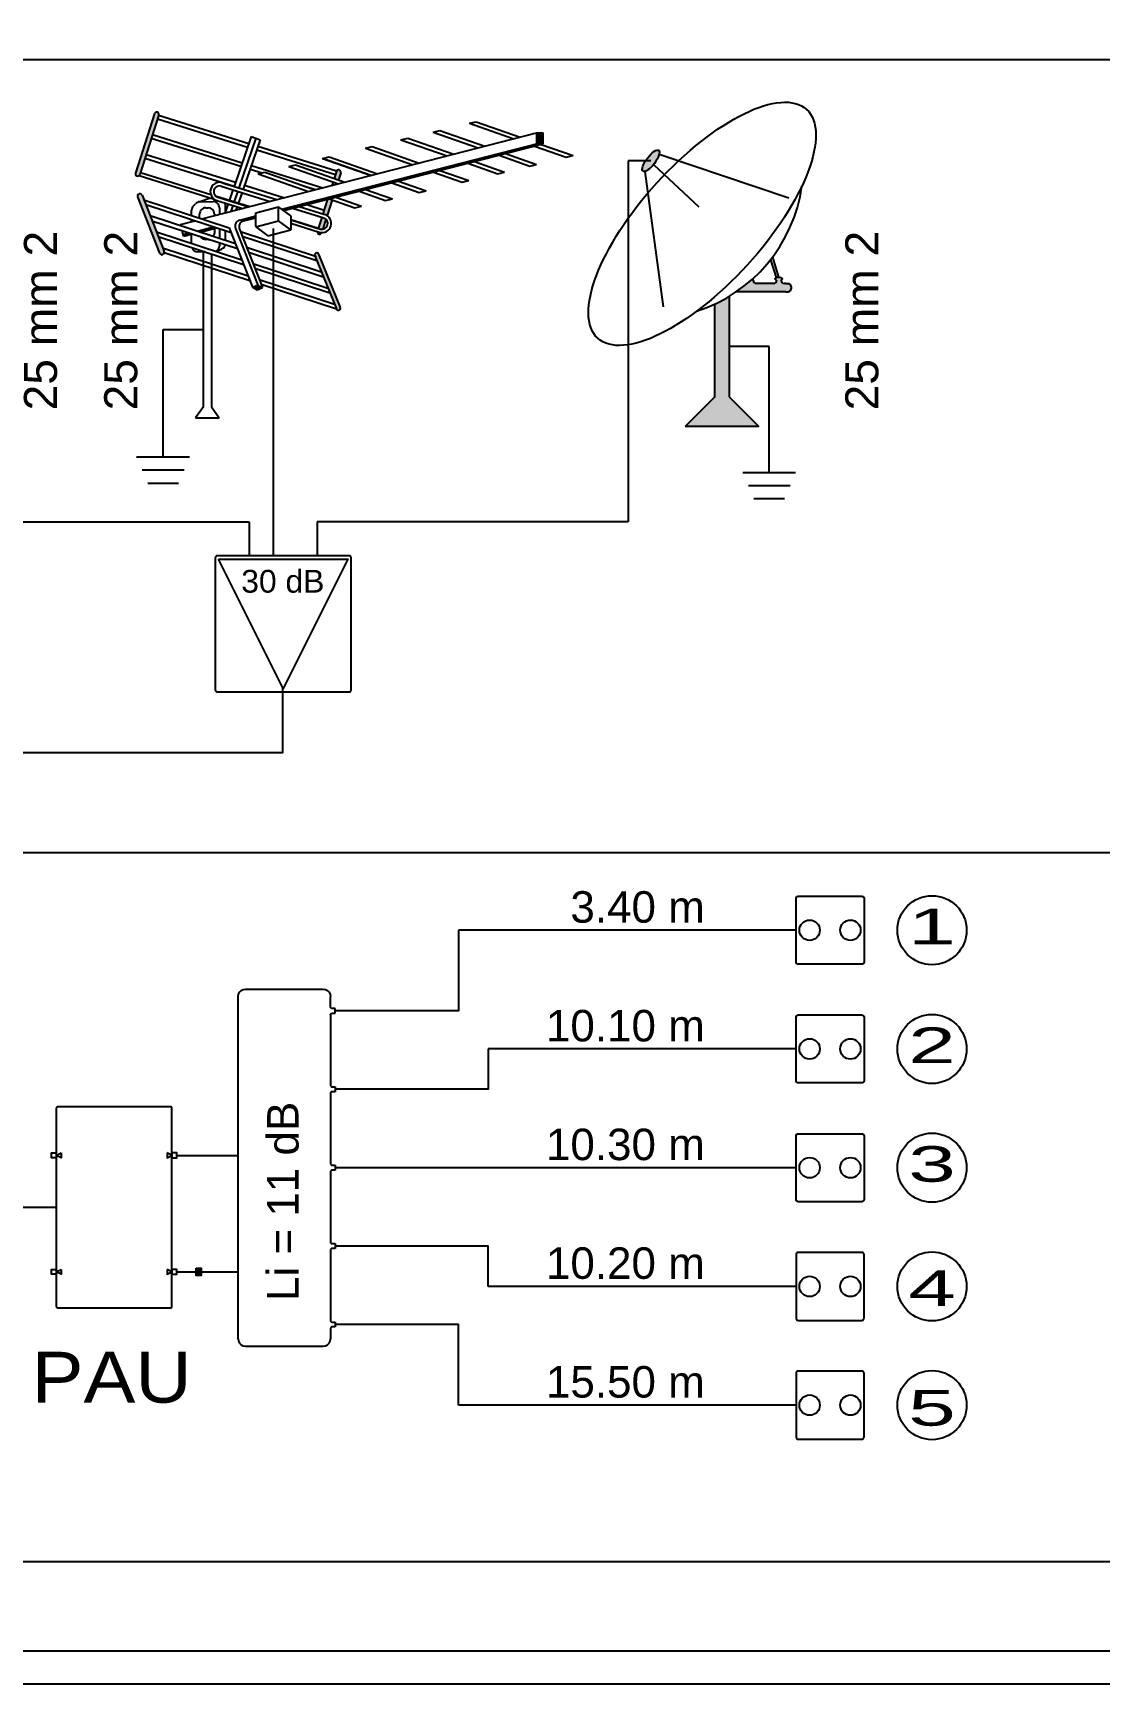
# Model space of a CAD drawing. Header units: millimetres. Extents: x 441156 to 441876, y 4514765 to 4515211.
# Drawn here: x 441445.04 to 441448.88, y 4514917.17 to 4514923.11 of the extents above; entities that cross this region are included whole.
import ezdxf
from ezdxf.enums import TextEntityAlignment as Align

# ---------------------------------------------------------------- set-up
doc = ezdxf.new("R2010")
doc.units = ezdxf.units.MM
doc.layers.add('01_cartela', color=6, linetype='Continuous', plot=False)
for name, color, linetype in [('BORDE-A1', 4, 'Continuous'), ('CALEFAC_NOTAS', 7, 'Continuous'), ('VENTILACIÓN NOTAS', 7, 'Continuous')]:
    doc.layers.add(name, color=color, linetype=linetype)
doc.styles.add('NIEVES2', font='sanss___.ttf')

msp = doc.modelspace()

# ---------------------------------------------------------------- hatches: boundary and pattern name
at = {"layer": 'BORDE-A1', "ltscale": 0.01}
for points in [[(441445.49424606, 4514922.81889587), (441445.49457534, 4514922.82049129), (441445.49456572, 4514922.82212031), (441445.49421761, 4514922.82371173), (441445.49354624, 4514922.825196), (441445.49258095, 4514922.82650825), (441445.49136391, 4514922.82759112), (441445.48994833, 4514922.8283973), (441445.48839607, 4514922.82889154), (441445.48677497, 4514922.82905225), (441445.48515588, 4514922.82887241), (441445.48360957, 4514922.82835986), (441445.48220361, 4514922.82753702), (441445.48099945, 4514922.82643985), (441445.48004972, 4514922.82511629), (441445.47939593, 4514922.8236242), (441445.41089062, 4514922.60846929), (441445.41056134, 4514922.60687387), (441445.41057096, 4514922.60524485), (441445.41091907, 4514922.60365343), (441445.41159044, 4514922.60216916), (441445.41255573, 4514922.60085692), (441445.41377277, 4514922.59977404), (441445.41518835, 4514922.59896786), (441445.41674061, 4514922.59847362), (441445.41836171, 4514922.59831291), (441445.4199808, 4514922.59849275), (441445.42152711, 4514922.5990053), (441445.42293307, 4514922.59982814), (441445.42413723, 4514922.60092531), (441445.42508696, 4514922.60224887), (441445.42574075, 4514922.60374097)], [(441446.8550007, 4514922.71448909), (441446.87901498, 4514922.71448909), (441446.87901498, 4514922.75370902), (441446.8550007, 4514922.75370902)], [(441447.23823588, 4514922.61602163), (441447.2372423, 4514922.61698932), (441447.23647041, 4514922.61823537), (441447.23592608, 4514922.61975032), (441447.23561346, 4514922.62152262), (441447.23553493, 4514922.62353879), (441447.23569108, 4514922.6257835), (441447.23608073, 4514922.62823964), (441447.23670091, 4514922.63088853), (441447.2375469, 4514922.63371001), (441447.23861226, 4514922.63668261), (441447.23988889, 4514922.6397837), (441447.24136706, 4514922.64298969), (441447.24303554, 4514922.64627617), (441447.24488161, 4514922.64961813), (441447.24689124, 4514922.65299013), (441447.24904912, 4514922.65636652), (441447.25133883, 4514922.6597216), (441447.25374295, 4514922.66302983), (441447.25624318, 4514922.66626604), (441447.2588205, 4514922.66940559), (441447.26145528, 4514922.67242459), (441447.26412748, 4514922.67530007), (441447.26681675, 4514922.67801014), (441447.26950264, 4514922.68053418), (441447.27216469, 4514922.68285297), (441447.27478266, 4514922.68494887), (441447.27733661, 4514922.68680593), (441447.27980711, 4514922.68841002), (441447.28217535, 4514922.68974892), (441447.28442332, 4514922.69081245), (441447.2865339, 4514922.69159252), (441447.28849104, 4514922.69208318), (441447.29027983, 4514922.6922807), (441447.29188666, 4514922.69218358), (441447.29329931, 4514922.69179256), (441447.29450702, 4514922.69111061), (441447.29550061, 4514922.69014292), (441447.2962725, 4514922.68889687), (441447.29681682, 4514922.68738192), (441447.29712944, 4514922.68560962), (441447.29720797, 4514922.68359345), (441447.29705182, 4514922.68134874), (441447.29666217, 4514922.6788926), (441447.29604199, 4514922.67624371), (441447.295196, 4514922.67342223), (441447.29413064, 4514922.67044963), (441447.29285402, 4514922.66734854), (441447.29137584, 4514922.66414255), (441447.28970737, 4514922.66085607), (441447.28786129, 4514922.65751411), (441447.28585167, 4514922.65414211), (441447.28369379, 4514922.65076572), (441447.28140407, 4514922.64741064), (441447.27899995, 4514922.64410241), (441447.27649972, 4514922.64086621), (441447.27392241, 4514922.63772666), (441447.27128763, 4514922.63470765), (441447.26861543, 4514922.63183217), (441447.26592616, 4514922.6291221), (441447.26324027, 4514922.62659807), (441447.26057821, 4514922.62427927), (441447.25796025, 4514922.62218337), (441447.2554063, 4514922.62032631), (441447.2529358, 4514922.61872222), (441447.25056755, 4514922.61738332), (441447.24831958, 4514922.61631979), (441447.246209, 4514922.61553972), (441447.24425187, 4514922.61504906), (441447.24246307, 4514922.61485154), (441447.24085624, 4514922.61494866), (441447.23944359, 4514922.61533969), (441447.23823589, 4514922.61602163)], [(441445.49740602, 4514922.32031452), (441445.49821747, 4514922.31873898), (441445.49933877, 4514922.31736658), (441445.50072089, 4514922.31625731), (441445.50230345, 4514922.31545964), (441445.50401727, 4514922.31500842), (441445.50578745, 4514922.31492339), (441445.50753662, 4514922.31520827), (441445.50918835, 4514922.31585058), (441445.51067043, 4514922.31682228), (441445.5119181, 4514922.31808088), (441445.51287683, 4514922.31957139), (441445.51350471, 4514922.32122866), (441445.51377431, 4514922.32298025), (441445.51367384, 4514922.32474962), (441445.51320769, 4514922.32645944), (441445.43416876, 4514922.52970205), (441445.4333573, 4514922.53127759), (441445.43223601, 4514922.53264998), (441445.43085388, 4514922.53375926), (441445.42927133, 4514922.53455693), (441445.42755751, 4514922.53500814), (441445.42578733, 4514922.53509317), (441445.42403816, 4514922.5348083), (441445.42238643, 4514922.53416598), (441445.42090435, 4514922.53319429), (441445.41965668, 4514922.53193568), (441445.41869795, 4514922.53044518), (441445.41807007, 4514922.52878791), (441445.41780047, 4514922.52703632), (441445.41790094, 4514922.52526695), (441445.41836709, 4514922.52355713)], [(441446.0698213, 4514922.31718576), (441446.06908667, 4514922.31856028), (441446.06808232, 4514922.31975202), (441446.06685213, 4514922.32070891), (441446.06544989, 4514922.32138911), (441446.06393686, 4514922.32176291), (441446.06237917, 4514922.32181397), (441446.06084492, 4514922.32154004), (441446.05940114, 4514922.32095312), (441446.05811094, 4514922.32007883), (441446.0570307, 4514922.31895541), (441446.05620765, 4514922.31763195), (441446.05567774, 4514922.31616628), (441446.05546415, 4514922.31462247), (441446.0555762, 4514922.31306798), (441446.05600899, 4514922.31157076), (441446.13391831, 4514922.11992407), (441446.13465295, 4514922.11854949), (441446.13565732, 4514922.11735768), (441446.13688754, 4514922.11640074), (441446.13828983, 4514922.11572048), (441446.13980291, 4514922.11534665), (441446.14136065, 4514922.11529557), (441446.14289497, 4514922.11556948), (441446.14433881, 4514922.11615641), (441446.14562908, 4514922.1170307), (441446.14670937, 4514922.11815415), (441446.14753248, 4514922.11947765), (441446.14806242, 4514922.12094337), (441446.14827605, 4514922.12248724), (441446.14816402, 4514922.12404178), (441446.14773123, 4514922.12553907)], [(441447.75224563, 4514922.18173617), (441447.5743172, 4514922.18173581), (441447.60528642, 4514922.20455045), (441447.63460053, 4514922.22945631), (441447.63460053, 4514922.22290017), (441447.63464315, 4514922.22192402), (441447.63477068, 4514922.22095531), (441447.63498216, 4514922.22000139), (441447.63527598, 4514922.21906954), (441447.63564989, 4514922.21816684), (441447.63610105, 4514922.21730017), (441447.63662603, 4514922.21647611), (441447.63722084, 4514922.21570094), (441447.63788094, 4514922.21498057), (441447.63860132, 4514922.21432046), (441447.63937648, 4514922.21372566), (441447.64020054, 4514922.21320068), (441447.64106721, 4514922.21274951), (441447.64196991, 4514922.2123756), (441447.64290177, 4514922.21208179), (441447.64385568, 4514922.21187031), (441447.6448244, 4514922.21174278), (441447.64580054, 4514922.21170016), (441447.70789168, 4514922.21170016), (441447.70886782, 4514922.21174278), (441447.70983654, 4514922.21187031), (441447.71079045, 4514922.21208179), (441447.71172231, 4514922.2123756), (441447.71262501, 4514922.21274951), (441447.71349168, 4514922.21320068), (441447.71431574, 4514922.21372566), (441447.7150909, 4514922.21432046), (441447.71581128, 4514922.21498057), (441447.71647138, 4514922.21570094), (441447.71706619, 4514922.21647611), (441447.71759117, 4514922.21730017), (441447.71804233, 4514922.21816684), (441447.71841624, 4514922.21906954), (441447.71871006, 4514922.22000139), (441447.71892153, 4514922.22095531), (441447.71904907, 4514922.22192402), (441447.71909169, 4514922.22290017), (441447.71909181, 4514922.22321758), (441447.71825196, 4514922.22356373), (441447.71747442, 4514922.22394591), (441447.7167651, 4514922.22436123), (441447.71612941, 4514922.22480651), (441447.71557219, 4514922.22527837), (441447.71509766, 4514922.22577323), (441447.71470945, 4514922.22628731), (441447.71441052, 4514922.2268167), (441447.71420312, 4514922.22735737), (441447.71408885, 4514922.22790521), (441447.71406857, 4514922.22845605), (441447.71414243, 4514922.2290057), (441447.71430988, 4514922.22954997), (441447.71456965, 4514922.23008472), (441447.71491974, 4514922.23060588), (441447.7153575, 4514922.23110948), (441447.7158796, 4514922.23159169), (441447.71648207, 4514922.23204885), (441447.71716031, 4514922.23247747), (441447.71790917, 4514922.23287429), (441447.71872295, 4514922.23323629), (441447.71959545, 4514922.23356072), (441447.72052003, 4514922.2338451), (441447.72148967, 4514922.23408728), (441447.72249697, 4514922.2342854), (441447.72353427, 4514922.23443797), (441447.72459368, 4514922.23454381), (441447.72566713, 4514922.23460213), (441447.72674646, 4514922.23461248), (441447.72782344, 4514922.23457479), (441447.7288899, 4514922.23448932), (441447.72993769, 4514922.23435675), (441447.73095887, 4514922.23417808), (441447.73194564, 4514922.23395467), (441447.73289051, 4514922.23368821), (441447.73378627, 4514922.23338074), (441447.73462612, 4514922.2330346), (441447.73540366, 4514922.23265241), (441447.73611297, 4514922.2322371), (441447.73674866, 4514922.23179182), (441447.73730589, 4514922.23131995), (441447.73778041, 4514922.23082509), (441447.73816862, 4514922.23031101), (441447.73846756, 4514922.22978162), (441447.73867496, 4514922.22924095), (441447.73878923, 4514922.22869311), (441447.73880951, 4514922.22814227), (441447.73873564, 4514922.22759262), (441447.73856819, 4514922.22704836), (441447.73830843, 4514922.22651361), (441447.73795834, 4514922.22599245), (441447.73752057, 4514922.22548885), (441447.73699847, 4514922.22500663), (441447.73639601, 4514922.22454947), (441447.73571777, 4514922.22412085), (441447.73533333, 4514922.22390862), (441447.73533333, 4514922.22290017), (441447.73537595, 4514922.22192402), (441447.73550348, 4514922.22095531), (441447.73571496, 4514922.22000139), (441447.73600877, 4514922.21906954), (441447.73638268, 4514922.21816684), (441447.73683385, 4514922.21730017), (441447.73735883, 4514922.21647611), (441447.73795363, 4514922.21570094), (441447.73861374, 4514922.21498057), (441447.73933411, 4514922.21432046), (441447.74010928, 4514922.21372566), (441447.74093333, 4514922.21320068), (441447.74180001, 4514922.21274951), (441447.74270271, 4514922.2123756), (441447.74363456, 4514922.21208179), (441447.74458848, 4514922.21187031), (441447.74555719, 4514922.21174278), (441447.74653334, 4514922.21170016), (441447.75224563, 4514922.21170016), (441447.76033279, 4514922.21170016), (441447.76125768, 4514922.21166191), (441447.76217626, 4514922.21154741), (441447.76308224, 4514922.21135745), (441447.76396943, 4514922.21109331), (441447.76483179, 4514922.21075682), (441447.76566341, 4514922.21035027), (441447.76645862, 4514922.20987642), (441447.76721199, 4514922.20933853), (441447.76791836, 4514922.20874027), (441447.76857291, 4514922.20808571), (441447.76917118, 4514922.20737934), (441447.76970907, 4514922.20662597), (441447.77018291, 4514922.20583076), (441447.77058947, 4514922.20499914), (441447.77092596, 4514922.20413679), (441447.77119009, 4514922.20324959), (441447.77138006, 4514922.20234361), (441447.77149456, 4514922.20142503), (441447.77153281, 4514922.20050015), (441447.77153281, 4514922.19293617), (441447.77149019, 4514922.19196003), (441447.77136266, 4514922.19099131), (441447.77115118, 4514922.1900374), (441447.77085736, 4514922.18910555), (441447.77048345, 4514922.18820285), (441447.77003229, 4514922.18733617), (441447.76950731, 4514922.18651211), (441447.7689125, 4514922.18573695), (441447.7682524, 4514922.18501657), (441447.76753202, 4514922.18435647), (441447.76675686, 4514922.18376166), (441447.7659328, 4514922.18323668), (441447.76506613, 4514922.18278552), (441447.76416343, 4514922.18241161), (441447.76323157, 4514922.1821178), (441447.76227766, 4514922.18190632), (441447.76130894, 4514922.18177879), (441447.7603328, 4514922.18173617)], [(441445.85021894, 4514922.20587344), (441445.83182456, 4514922.19783156), (441445.84906975, 4514922.18864048), (441445.86746414, 4514922.19668237)], [(441447.54827728, 4514921.80349053), (441447.65489615, 4514921.69695549), (441447.38996383, 4514921.69695549), (441447.49658332, 4514921.80349053), (441447.49658332, 4514922.13728369), (441447.54827728, 4514922.16495909)]]:
    msp.add_hatch(color=256, dxfattribs=at).paths.add_polyline_path(points, flags=0)
h = msp.add_hatch(color=256, dxfattribs=at)
h.paths.add_polyline_path([(441446.07236261, 4514922.39644865), (441446.06534203, 4514922.39862587), (441446.06528675, 4514922.39705155), (441446.06553995, 4514922.39549674), (441446.06609189, 4514922.39402131), (441446.06692131, 4514922.39268205), (441446.06799628, 4514922.39153054), (441446.06927542, 4514922.39061111), (441446.07070947, 4514922.38995916), (441446.07224322, 4514922.38959979), (441446.07381762, 4514922.38954684), (441446.07537206, 4514922.38980234), (441446.07684667, 4514922.39035645), (441446.0781847, 4514922.39118786), (441446.07933462, 4514922.39226453), (441446.08025216, 4514922.39354503), (441446.08090199, 4514922.39498004)], flags=0)
h.paths.add_polyline_path([(441446.09620004, 4514922.44302144), (441446.09247014, 4514922.44575892), (441446.08822975, 4514922.44760963), (441446.08147719, 4514922.44970363), (441446.06878226, 4514922.40983445), (441446.07583588, 4514922.40764683), (441446.08022243, 4514922.40678644), (441446.08469162, 4514922.40687764)], flags=0)
h.paths.add_polyline_path([(441446.08544428, 4514922.46216481), (441446.09210322, 4514922.46010019), (441446.10039844, 4514922.45620836), (441446.1017667, 4514922.46050467), (441446.11843913, 4514922.51286807), (441446.10812885, 4514922.51648515), (441446.10225991, 4514922.51497798)], flags=0)
h.paths.add_polyline_path([(441446.13635009, 4514922.56912208), (441446.13715722, 4514922.57165728), (441446.1219999, 4514922.57697549), (441446.11799916, 4514922.56440844)], flags=0)
h.paths.add_polyline_path([(441446.14945441, 4514922.61027813), (441446.1497936, 4514922.61192186), (441446.14978362, 4514922.6136002), (441446.14942492, 4514922.61523979), (441446.14873317, 4514922.61676896), (441446.1477386, 4514922.6181209), (441446.14648467, 4514922.61923652), (441446.14502621, 4514922.62006705), (441446.14342693, 4514922.62057619), (441446.14175675, 4514922.62074171), (441446.14008865, 4514922.62055636), (441446.13849554, 4514922.62002824), (441446.13704705, 4514922.61918043), (441446.13580648, 4514922.61804999), (441446.13482804, 4514922.61668633), (441446.13415452, 4514922.61514903), (441446.12611263, 4514922.58989195), (441446.14126995, 4514922.58457373)], flags=0)
msp.add_hatch(color=256, dxfattribs=at).paths.add_polyline_path([(441445.62939904, 4514918.6657255), (441445.64688253, 4514918.6657255), (441445.64688253, 4514918.63950026), (441445.62939904, 4514918.63950026)])

# ---------------------------------------------------------------- linework, layer by layer
at = {"layer": '01_cartela', "color": 3}
msp.add_lwpolyline([(441432.47255193, 4514938.70368948), (441432.47255193, 4514917.16866547), (441463.11053999, 4514917.16866547), (441463.11053999, 4514938.70368948)], close=True, dxfattribs=at)
at = {"layer": 'BORDE-A1', "ltscale": 0.01}
for p, q in [((441445.47939593, 4514922.8236242), (441445.41089062, 4514922.60846929)), ((441445.49424606, 4514922.81889587), (441445.42574075, 4514922.60374097)), ((441445.48968295, 4514922.80456404), (441445.81424404, 4514922.70307002)), ((441445.49373143, 4514922.81751109), (441445.81866762, 4514922.71589958)), ((441446.61344747, 4514922.78833587), (441446.63779157, 4514922.79415402)), ((441446.61344747, 4514922.78833587), (441446.77251787, 4514922.73252306)), ((441446.63779157, 4514922.79415402), (441446.79614602, 4514922.7385921)), ((441445.46745121, 4514922.73474127), (441445.79035031, 4514922.63376738)), ((441445.47152416, 4514922.74753412), (441445.794728, 4514922.64646477)), ((441445.64939526, 4514922.44404702), (441446.8550007, 4514922.75370903)), ((441445.82710297, 4514922.74036667), (441445.76540653, 4514922.56141921)), ((441445.8443965, 4514922.7344041), (441445.7828867, 4514922.55599819)), ((441445.8597839, 4514922.72909874), (441445.79843992, 4514922.55117441)), ((441445.82710297, 4514922.74036667), (441445.8443965, 4514922.7344041)), ((441445.8443965, 4514922.7344041), (441445.8597839, 4514922.72909874)), ((441445.93798939, 4514922.4789529), (441446.86445123, 4514922.71691598)), ((441445.94424446, 4514922.47439163), (441446.87901498, 4514922.7144891)), ((441446.36647751, 4514922.72931536), (441446.39082161, 4514922.73513352)), ((441446.36647751, 4514922.72931536), (441446.53281081, 4514922.67095389)), ((441446.39082161, 4514922.73513352), (441446.55643897, 4514922.67702294)), ((441446.48197966, 4514922.75691795), (441446.50632376, 4514922.76273549)), ((441446.48197966, 4514922.75691795), (441446.64491618, 4514922.6997485)), ((441446.50632376, 4514922.76273549), (441446.66854434, 4514922.70581755)), ((441446.8550007, 4514922.75370903), (441446.87901498, 4514922.75370903)), ((441446.8550007, 4514922.75370903), (441446.8550007, 4514922.7144891)), ((441446.8550007, 4514922.7144891), (441446.87901498, 4514922.7144891)), ((441446.87083174, 4514922.71238714), (441446.98627209, 4514922.67188218)), ((441446.87901498, 4514922.7144891), (441446.87901498, 4514922.75370903)), ((441445.4444105, 4514922.6623778), (441445.76558704, 4514922.5619424)), ((441445.44888855, 4514922.676441), (441445.77039981, 4514922.57590096)), ((441445.84725112, 4514922.69274873), (441446.13064575, 4514922.60412771)), ((441445.85167409, 4514922.70557829), (441446.13469423, 4514922.61707475)), ((441446.08409744, 4514922.66183319), (441446.10844154, 4514922.66765074)), ((441446.08409744, 4514922.66183319), (441446.25873637, 4514922.60055714)), ((441446.25873637, 4514922.60055714), (441446.08409744, 4514922.66183319)), ((441446.10844154, 4514922.66765074), (441446.28236452, 4514922.60662618)), ((441446.23863166, 4514922.69876331), (441446.26297576, 4514922.70458085)), ((441446.23863166, 4514922.69876331), (441446.40872584, 4514922.63908254)), ((441446.26297576, 4514922.70458085), (441446.43235399, 4514922.64515158)), ((441446.63112468, 4514922.65081798), (441446.73930212, 4514922.61286167)), ((441446.7196019, 4514922.67354355), (441446.83046017, 4514922.6346461)), ((441446.74323005, 4514922.67961198), (441446.85480427, 4514922.64046426)), ((441446.84720359, 4514922.7063181), (441446.96192799, 4514922.66606463)), ((441446.96192799, 4514922.66606463), (441446.98627209, 4514922.67188218)), ((441447.18448586, 4514922.65356612), (441447.18448586, 4514921.59809864)), ((441447.26637145, 4514922.65356612), (441447.18448586, 4514922.65356612)), ((441447.29621123, 4514922.67689443), (441447.76353193, 4514922.52063153)), ((441445.42335548, 4514922.60016184), (441445.69399153, 4514922.51553116)), ((441445.42824474, 4514922.61160539), (441445.68160378, 4514922.53237738)), ((441445.8233574, 4514922.62344548), (441445.86672187, 4514922.60988528)), ((441445.82773509, 4514922.63614286), (441446.08457964, 4514922.55582501)), ((441445.85197761, 4514922.60636183), (441445.87632171, 4514922.61217938)), ((441445.85197761, 4514922.60636183), (441446.03344314, 4514922.54269072)), ((441445.87632171, 4514922.61217938), (441446.05707129, 4514922.54875915)), ((441445.96278081, 4514922.63284093), (441445.98712491, 4514922.63865847)), ((441445.96278081, 4514922.63284093), (441446.14098785, 4514922.5703135)), ((441445.98712491, 4514922.63865847), (441446.164616, 4514922.57638254)), ((441446.13415452, 4514922.61514904), (441446.12611263, 4514922.58989195)), ((441446.14945441, 4514922.61027814), (441446.14126995, 4514922.58457373)), ((441446.48341156, 4514922.61287758), (441446.58711218, 4514922.57649146)), ((441446.50703971, 4514922.61894601), (441446.61145628, 4514922.58230962)), ((441446.60749653, 4514922.64474894), (441446.71495802, 4514922.60704413)), ((441446.71495802, 4514922.60704413), (441446.73930212, 4514922.61286167)), ((441446.83046017, 4514922.6346461), (441446.85480427, 4514922.64046426)), ((441447.24518548, 4514922.61525184), (441447.31048982, 4514922.12786254)), ((441447.27624482, 4514922.64054748), (441447.43874076, 4514922.48734602)), ((441445.43416876, 4514922.52970206), (441445.51320769, 4514922.32645944)), ((441445.71928289, 4514922.56203235), (441445.89571536, 4514922.50731488)), ((441445.72315636, 4514922.5745223), (441445.91986303, 4514922.51351733)), ((441445.76114204, 4514922.54905042), (441445.74749801, 4514922.50947558)), ((441445.77862221, 4514922.5436294), (441445.76497818, 4514922.50405456)), ((441445.79417544, 4514922.53880562), (441445.78053141, 4514922.49923078)), ((441445.80340628, 4514922.56557905), (441445.947331, 4514922.52057218)), ((441446.01510628, 4514922.56348383), (441446.05988307, 4514922.54948183)), ((441446.01510628, 4514922.56348383), (441446.05707129, 4514922.54875915)), ((441446.1219999, 4514922.57697549), (441446.11799916, 4514922.56440845)), ((441446.13715722, 4514922.57165728), (441446.13635009, 4514922.56912208)), ((441446.21567357, 4514922.54410854), (441446.31126132, 4514922.51056908)), ((441446.23930172, 4514922.55017758), (441446.33560542, 4514922.51638724)), ((441446.33342208, 4514922.57435218), (441446.43257796, 4514922.53956135)), ((441446.35705024, 4514922.58042123), (441446.45692206, 4514922.54537889)), ((441446.43257796, 4514922.53956135), (441446.45692206, 4514922.54537889)), ((441446.58711218, 4514922.57649146), (441446.61145628, 4514922.58230962)), ((441445.41836709, 4514922.52355713), (441445.49740602, 4514922.32031452)), ((441445.44094947, 4514922.51226594), (441445.74835042, 4514922.41166226)), ((441445.44746093, 4514922.49552314), (441445.75489003, 4514922.39490967)), ((441445.61276253, 4514922.45603641), (441445.61276253, 4514922.47520794)), ((441445.61905983, 4514922.49085234), (441445.6266293, 4514922.49873206)), ((441445.64243464, 4514922.50566514), (441445.68968483, 4514922.5066693)), ((441445.64293152, 4514922.50634743), (441445.67912978, 4514922.52017871)), ((441445.66394983, 4514922.48414873), (441445.67221873, 4514922.48414873)), ((441445.69844082, 4514922.5271124), (441445.82216353, 4514922.48842301)), ((441445.70341636, 4514922.51087137), (441445.79680303, 4514922.4819091)), ((441445.70688902, 4514922.52206955), (441445.81845345, 4514922.48746963)), ((441445.71274756, 4514922.48409182), (441445.71274756, 4514922.46031926)), ((441445.74367472, 4514922.49838633), (441445.73228012, 4514922.46533641)), ((441445.73504356, 4514922.47335136), (441445.73504356, 4514922.50106287)), ((441445.76115489, 4514922.49296469), (441445.75350892, 4514922.47078863)), ((441445.77670812, 4514922.48814152), (441445.77239835, 4514922.47564056)), ((441445.84330055, 4514922.46635342), (441445.92610158, 4514922.48762139)), ((441445.96986809, 4514922.45570536), (441445.92610158, 4514922.48762139)), ((441445.92610158, 4514922.45408438), (441445.92610158, 4514922.48762139)), ((441445.97576702, 4514922.48248797), (441446.08822975, 4514922.44760963)), ((441445.99991531, 4514922.48869042), (441446.09210322, 4514922.46010019)), ((441446.0270204, 4514922.49565226), (441446.08985135, 4514922.47600466)), ((441446.10225991, 4514922.51497798), (441446.08544428, 4514922.46216481)), ((441446.11843913, 4514922.51286808), (441446.10039844, 4514922.45620836)), ((441446.10812885, 4514922.51648515), (441446.20045812, 4514922.48408999)), ((441446.131757, 4514922.52255419), (441446.22480222, 4514922.48990753)), ((441446.20045812, 4514922.48408999), (441446.22480222, 4514922.48990753)), ((441446.31126132, 4514922.51056908), (441446.33560542, 4514922.51638724)), ((441445.46287648, 4514922.45588282), (441445.77037289, 4514922.35524793)), ((441445.46995274, 4514922.43768609), (441445.77748036, 4514922.3370408)), ((441445.57215415, 4514922.42420728), (441445.62438049, 4514922.43762184)), ((441445.57215415, 4514922.42420728), (441445.57330028, 4514922.41974453)), ((441445.61276253, 4514922.43463811), (441445.61276253, 4514922.44142432)), ((441445.63229876, 4514922.40043594), (441445.69152365, 4514922.41564771)), ((441445.64136745, 4514922.44667462), (441445.64136745, 4514922.46156635)), ((441445.64285809, 4514922.3969798), (441445.70208298, 4514922.41219219)), ((441445.69480111, 4514922.46156635), (441445.69480111, 4514922.45570965)), ((441445.69480111, 4514922.41457501), (441445.69480111, 4514922.3928836)), ((441445.74835042, 4514922.41166226), (441445.83182456, 4514922.19783156)), ((441445.78601668, 4514922.43991838), (441445.84330055, 4514922.45463205)), ((441445.80061714, 4514922.43750068), (441445.84330055, 4514922.44846388)), ((441445.84330055, 4514922.41785369), (441445.84330055, 4514922.46635342)), ((441445.84330055, 4514922.41549963), (441445.92610158, 4514922.43676698)), ((441445.84330055, 4514922.41785369), (441445.84330055, 4514922.41549963)), ((441445.84330055, 4514922.41549963), (441445.88706706, 4514922.3835836)), ((441445.90658432, 4514922.41017529), (441445.90658432, 4514921.23094532)), ((441445.92610158, 4514922.44180922), (441445.92610158, 4514922.45408438)), ((441445.92610158, 4514922.43676698), (441445.92610158, 4514922.44180922)), ((441445.96986809, 4514922.40485096), (441445.92610158, 4514922.43676698)), ((441445.96986809, 4514922.45570536), (441445.96986809, 4514922.40485096)), ((441445.96986809, 4514922.4422339), (441446.06920754, 4514922.41116967)), ((441445.96986809, 4514922.44051072), (441446.07583588, 4514922.40764683)), ((441445.96986809, 4514922.42823557), (441446.07236261, 4514922.39644865)), ((441446.08147719, 4514922.44970363), (441446.06878226, 4514922.40983445)), ((441446.09620004, 4514922.44302144), (441446.08469162, 4514922.40687764)), ((441446.1017667, 4514922.46050467), (441446.10039844, 4514922.45620836)), ((441445.48566874, 4514922.39727414), (441445.7932649, 4514922.2966062)), ((441445.49217531, 4514922.38054235), (441445.79980023, 4514922.27986524)), ((441445.58160407, 4514922.38741485), (441445.60511167, 4514922.39345268)), ((441445.58309043, 4514922.38162851), (441445.615671, 4514922.38999655)), ((441445.61276253, 4514922.35567995), (441445.61276253, 4514922.38925)), ((441445.64136745, 4514922.3974675), (441445.64136745, 4514922.40276491)), ((441445.67221873, 4514922.37030122), (441445.66394983, 4514922.37030122)), ((441445.71274756, 4514922.40870178), (441445.71274756, 4514922.37410676)), ((441445.71274756, 4514922.35822616), (441445.71274756, 4514922.34769069)), ((441445.73504356, 4514922.3668102), (441445.73504356, 4514922.40140522)), ((441445.77059807, 4514922.40983384), (441445.85051083, 4514922.20512628)), ((441445.78519915, 4514922.40741614), (441445.86746414, 4514922.19668237)), ((441445.78869567, 4514922.39845821), (441446.06196911, 4514922.30902333)), ((441445.79523529, 4514922.38170561), (441446.06314033, 4514922.29402756)), ((441445.88706706, 4514922.3835836), (441445.96986809, 4514922.40485096)), ((441445.50816851, 4514922.33941689), (441445.8158638, 4514922.23871653)), ((441445.51376943, 4514922.32288214), (441445.8224438, 4514922.22186113)), ((441445.66155782, 4514922.32510832), (441445.63534491, 4514922.32510832)), ((441445.65548388, 4514921.76704261), (441445.65548388, 4514922.32510832)), ((441445.68371185, 4514922.31785765), (441445.68371185, 4514921.76704261)), ((441445.69970934, 4514922.32722434), (441445.7208384, 4514922.33566581)), ((441445.81071875, 4514922.34204387), (441446.07936239, 4514922.25412412)), ((441445.81782623, 4514922.32383674), (441446.08680948, 4514922.23580623)), ((441446.05600899, 4514922.31157076), (441446.13391831, 4514922.11992407)), ((441446.0698213, 4514922.31718576), (441446.14773123, 4514922.12553907)), ((441447.69754101, 4514922.29723648), (441447.71774668, 4514922.23279434)), ((441447.70411979, 4514922.30579789), (441447.72643904, 4514922.23461481)), ((441445.83361076, 4514922.28340215), (441446.10334729, 4514922.19512503)), ((441445.84014609, 4514922.26666118), (441446.1101947, 4514922.17828187)), ((441445.83182456, 4514922.19783156), (441445.85021894, 4514922.20587344)), ((441445.83182456, 4514922.19783156), (441445.84906975, 4514922.18864049)), ((441445.84906975, 4514922.18864049), (441445.86746414, 4514922.19668237)), ((441445.85021894, 4514922.20587344), (441445.86746414, 4514922.19668237)), ((441445.85620966, 4514922.22551247), (441446.1270244, 4514922.13688227)), ((441445.86278966, 4514922.20865707), (441446.13391831, 4514922.11992407)), ((441447.75224563, 4514922.18173617), (441447.57431702, 4514922.18173617)), ((441447.63460053, 4514922.22290017), (441447.63460053, 4514922.22945631)), ((441447.70789168, 4514922.21170016), (441447.64580054, 4514922.21170016)), ((441447.71909169, 4514922.22321776), (441447.71909169, 4514922.22290017)), ((441447.73533333, 4514922.2243027), (441447.73533333, 4514922.22290017)), ((441447.75224563, 4514922.21170016), (441447.74653334, 4514922.21170016)), ((441447.75224563, 4514922.21170016), (441447.7603328, 4514922.21170016)), ((441447.75224563, 4514922.18173617), (441447.7603328, 4514922.18173617)), ((441447.77153281, 4514922.20050015), (441447.77153281, 4514922.19293618)), ((441447.49658332, 4514921.80349054), (441447.49658332, 4514922.13728369)), ((441447.54827728, 4514922.1649591), (441447.54827728, 4514921.80349054)), ((441445.5099492, 4514922.04607546), (441445.65548388, 4514922.04607546)), ((441445.5099492, 4514921.58787302), (441445.5099492, 4514922.04607546)), ((441447.6926389, 4514921.98422482), (441447.54827728, 4514921.98422482)), ((441447.6926389, 4514921.52971593), (441447.6926389, 4514921.98422482)), ((441445.65548388, 4514921.76704261), (441445.62697626, 4514921.72752468)), ((441445.68371185, 4514921.76704261), (441445.71221947, 4514921.72752468)), ((441447.49658332, 4514921.80349054), (441447.38996383, 4514921.69695549)), ((441447.54827728, 4514921.80349054), (441447.65489615, 4514921.69695549)), ((441445.62697626, 4514921.72752468), (441445.71221947, 4514921.72752468)), ((441447.65489615, 4514921.69695549), (441447.38996383, 4514921.69695549)), ((441445.41438225, 4514921.58787302), (441445.60551615, 4514921.58787302)), ((441447.18448586, 4514921.59809864), (441447.18448586, 4514921.35332976)), ((441445.43444963, 4514921.54048087), (441445.58544878, 4514921.54048087)), ((441447.78743544, 4514921.52971593), (441447.59784236, 4514921.52971593)), ((441445.45451701, 4514921.49308933), (441445.56538079, 4514921.49308933)), ((441447.76752961, 4514921.48270623), (441447.61774819, 4514921.48270623)), ((441447.74762379, 4514921.43569592), (441447.63765341, 4514921.43569592)), ((441444.74155466, 4514921.35332976), (441445.82014201, 4514921.35332976)), ((441445.82014201, 4514921.35332976), (441445.82014201, 4514921.23094532)), ((441447.18448586, 4514921.35332976), (441446.06491089, 4514921.35332976)), ((441446.06491089, 4514921.35332976), (441446.06491089, 4514921.23094532)), ((441443.2156014, 4514920.16321761), (441449.0895135, 4514920.16321761)), ((441447.7891968, 4514919.88275525), (441446.57394227, 4514919.88275525)), ((441445.78035177, 4514919.64458221), (441445.78163532, 4514919.65268625)), ((441445.78035177, 4514918.41092829), (441445.78035177, 4514919.64458221)), ((441445.78163532, 4514919.65268625), (441445.78536034, 4514919.65999701)), ((441445.78536034, 4514919.65999701), (441445.7911622, 4514919.66579887)), ((441445.7911622, 4514919.66579887), (441445.79847296, 4514919.66952389)), ((441445.79847296, 4514919.66952389), (441445.80657701, 4514919.67080744)), ((441445.80657701, 4514919.67080744), (441446.08631287, 4514919.67080744)), ((441445.80657701, 4514919.67080744), (441446.08631287, 4514919.67080744)), ((441446.08631287, 4514919.67080744), (441446.09441692, 4514919.66952389)), ((441446.09441692, 4514919.66952389), (441446.10172768, 4514919.66579887)), ((441446.10172768, 4514919.66579887), (441446.10752954, 4514919.65999701)), ((441446.10752954, 4514919.65999701), (441446.11125456, 4514919.65268625)), ((441446.11125456, 4514919.65268625), (441446.11253811, 4514919.64458221)), ((441446.11253811, 4514919.60631791), (441446.11253811, 4514919.64458221)), ((441446.11279482, 4514919.6046971), (441446.11253811, 4514919.60631791)), ((441446.11253811, 4514919.57834432), (441446.11279482, 4514919.57996513)), ((441446.11253811, 4514919.57834432), (441446.11253811, 4514919.32402998)), ((441446.11353982, 4514919.60323495), (441446.11279482, 4514919.6046971)), ((441446.11279482, 4514919.57996513), (441446.11353982, 4514919.58142729)), ((441446.1147002, 4514919.60207458), (441446.11353982, 4514919.60323495)), ((441446.11353982, 4514919.58142729), (441446.1147002, 4514919.58258766)), ((441446.11616235, 4514919.60132957), (441446.1147002, 4514919.60207458)), ((441446.1147002, 4514919.58258766), (441446.11616235, 4514919.58333266)), ((441446.11778316, 4514919.60107286), (441446.11616235, 4514919.60132957)), ((441446.11616235, 4514919.58333266), (441446.11778316, 4514919.58358937)), ((441446.1300216, 4514919.60107286), (441446.11778316, 4514919.60107286)), ((441446.11778316, 4514919.58358937), (441446.1300216, 4514919.58358937)), ((441446.1300216, 4514919.58358937), (441446.1300216, 4514919.60107286)), ((441447.7891968, 4514919.45525525), (441446.68081727, 4514919.45525525)), ((441446.11253811, 4514919.40339899), (441446.11253811, 4514919.3651347)), ((441446.11253811, 4514919.32402998), (441446.11279482, 4514919.32240917)), ((441446.11279482, 4514919.32240917), (441446.11353982, 4514919.32094701)), ((441446.11353982, 4514919.32094701), (441446.1147002, 4514919.31978664)), ((441446.1147002, 4514919.31978664), (441446.11616235, 4514919.31904164)), ((441446.11616235, 4514919.31904164), (441446.11778316, 4514919.31878493)), ((441446.11778316, 4514919.31878493), (441446.1300216, 4514919.31878493)), ((441446.1300216, 4514919.31878493), (441446.1300216, 4514919.30130144)), ((441446.11279482, 4514919.2976772), (441446.11253811, 4514919.29605639)), ((441446.11253811, 4514919.29605639), (441446.11253811, 4514919.04174204)), ((441446.11353982, 4514919.29913935), (441446.11279482, 4514919.2976772)), ((441446.1147002, 4514919.30029972), (441446.11353982, 4514919.29913935)), ((441446.11616235, 4514919.30104473), (441446.1147002, 4514919.30029972)), ((441446.11778316, 4514919.30130144), (441446.11616235, 4514919.30104473)), ((441446.1300216, 4514919.30130144), (441446.11778316, 4514919.30130144)), ((441446.68081727, 4514919.31004318), (441446.1300216, 4514919.31004318)), ((441446.11253811, 4514919.04174204), (441446.11279482, 4514919.04012123)), ((441446.11279482, 4514919.04012123), (441446.11353982, 4514919.03865908)), ((441446.11353982, 4514919.03865908), (441446.1147002, 4514919.03749871)), ((441446.1147002, 4514919.03749871), (441446.11616235, 4514919.0367537)), ((441446.11616235, 4514919.0367537), (441446.11778316, 4514919.03649699)), ((441446.11778316, 4514919.03649699), (441446.1300216, 4514919.03649699)), ((441446.1300216, 4514919.03649699), (441446.1300216, 4514919.0190135)), ((441447.7891968, 4514919.02775525), (441446.1300216, 4514919.02775525)), ((441446.11279482, 4514919.01538926), (441446.11253811, 4514919.01376845)), ((441446.11253811, 4514919.01376845), (441446.11253811, 4514918.75945411)), ((441446.11353982, 4514919.01685141), (441446.11279482, 4514919.01538926)), ((441446.1147002, 4514919.01801179), (441446.11353982, 4514919.01685141)), ((441446.11616235, 4514919.01875679), (441446.1147002, 4514919.01801179)), ((441446.11778316, 4514919.0190135), (441446.11616235, 4514919.01875679)), ((441446.1300216, 4514919.0190135), (441446.11778316, 4514919.0190135)), ((441446.11253811, 4514918.75945411), (441446.11279482, 4514918.7578333)), ((441446.11279482, 4514918.73310133), (441446.11253811, 4514918.73148052)), ((441446.11253811, 4514918.73148052), (441446.11253811, 4514918.47716617)), ((441446.11279482, 4514918.7578333), (441446.11353982, 4514918.75637114)), ((441446.11353982, 4514918.73456348), (441446.11279482, 4514918.73310133)), ((441446.11353982, 4514918.75637114), (441446.1147002, 4514918.75521077)), ((441446.1147002, 4514918.73572385), (441446.11353982, 4514918.73456348)), ((441446.1147002, 4514918.75521077), (441446.11616235, 4514918.75446577)), ((441446.11616235, 4514918.73646886), (441446.1147002, 4514918.73572385)), ((441446.11616235, 4514918.75446577), (441446.11778316, 4514918.75420906)), ((441446.11778316, 4514918.73672557), (441446.11616235, 4514918.73646886)), ((441446.11778316, 4514918.75420906), (441446.1300216, 4514918.75420906)), ((441446.1300216, 4514918.73672557), (441446.11778316, 4514918.73672557)), ((441446.1300216, 4514918.75420906), (441446.1300216, 4514918.73672557)), ((441446.68081727, 4514918.74546731), (441446.1300216, 4514918.74546731)), ((441445.55946507, 4514918.65261288), (441445.62939904, 4514918.65261288)), ((441447.7891968, 4514918.60025525), (441446.68081727, 4514918.60025525)), ((441446.11253811, 4514918.47716617), (441446.11279482, 4514918.47554536)), ((441446.11253811, 4514918.47716617), (441446.11279482, 4514918.47554536)), ((441446.11279482, 4514918.45081339), (441446.11253811, 4514918.44919259)), ((441446.11279482, 4514918.45081339), (441446.11253811, 4514918.44919259)), ((441446.11253811, 4514918.44919259), (441446.11253811, 4514918.41092829)), ((441446.11279482, 4514918.47554536), (441446.11353982, 4514918.47408321)), ((441446.11279482, 4514918.47554536), (441446.11353982, 4514918.47408321)), ((441446.11353982, 4514918.45227555), (441446.11279482, 4514918.45081339)), ((441446.11353982, 4514918.45227555), (441446.11279482, 4514918.45081339)), ((441446.11353982, 4514918.47408321), (441446.1147002, 4514918.47292284)), ((441446.11353982, 4514918.47408321), (441446.1147002, 4514918.47292284)), ((441446.1147002, 4514918.45343592), (441446.11353982, 4514918.45227555)), ((441446.1147002, 4514918.45343592), (441446.11353982, 4514918.45227555)), ((441446.1147002, 4514918.47292284), (441446.11616235, 4514918.47217784)), ((441446.1147002, 4514918.47292284), (441446.11616235, 4514918.47217784)), ((441446.11616235, 4514918.45418092), (441446.1147002, 4514918.45343592)), ((441446.11616235, 4514918.45418092), (441446.1147002, 4514918.45343592)), ((441446.11616235, 4514918.47217784), (441446.11778316, 4514918.47192112)), ((441446.11616235, 4514918.47217784), (441446.11778316, 4514918.47192112)), ((441446.11778316, 4514918.45443763), (441446.11616235, 4514918.45418092)), ((441446.11778316, 4514918.45443763), (441446.11616235, 4514918.45418092)), ((441446.11778316, 4514918.47192112), (441446.1300216, 4514918.47192112)), ((441446.11778316, 4514918.47192112), (441446.1300216, 4514918.47192112)), ((441446.1300216, 4514918.45443763), (441446.11778316, 4514918.45443763)), ((441446.1300216, 4514918.45443763), (441446.11778316, 4514918.45443763)), ((441446.1300216, 4514918.47192112), (441446.1300216, 4514918.45443763)), ((441446.1300216, 4514918.47192112), (441446.1300216, 4514918.45443763)), ((441445.78035177, 4514918.41092829), (441445.78163532, 4514918.40282424)), ((441445.78163532, 4514918.40282424), (441445.78536034, 4514918.39551348)), ((441445.78536034, 4514918.39551348), (441445.7911622, 4514918.38971163)), ((441445.7911622, 4514918.38971163), (441445.79847296, 4514918.38598661)), ((441445.79847296, 4514918.38598661), (441445.80657701, 4514918.38470305)), ((441445.80657701, 4514918.38470305), (441446.08631287, 4514918.38470305)), ((441445.80657701, 4514918.38470305), (441446.08631287, 4514918.38470305)), ((441446.08631287, 4514918.38470305), (441446.09441692, 4514918.38598661)), ((441446.09441692, 4514918.38598661), (441446.10172768, 4514918.38971163)), ((441446.10172768, 4514918.38971163), (441446.10752954, 4514918.39551348)), ((441446.10752954, 4514918.39551348), (441446.11125456, 4514918.40282424)), ((441446.11125456, 4514918.40282424), (441446.11253811, 4514918.41092829)), ((441447.7891968, 4514918.17275525), (441446.57394227, 4514918.17275525)), ((441443.2156014, 4514917.60930107), (441449.0895135, 4514917.60930107))]:
    msp.add_line(p, q, dxfattribs=at)
for points in [[(441445.57775385, 4514922.40240633), (441445.58160407, 4514922.38741485), (441445.58309043, 4514922.38162851)], [(441447.71909181, 4514922.22321758), (441447.71815123, 4514922.22360959), (441447.71729047, 4514922.22404675), (441447.71651782, 4514922.22452487), (441447.71584071, 4514922.22503934), (441447.71526567, 4514922.2255852), (441447.71479824, 4514922.2261572), (441447.71444292, 4514922.22674983), (441447.71420312, 4514922.22735738), (441447.71408116, 4514922.22797399), (441447.71407822, 4514922.22859374), (441447.71419431, 4514922.22921066), (441447.71442833, 4514922.22981879), (441447.71477802, 4514922.23041229), (441447.71524002, 4514922.23098544), (441447.71580986, 4514922.23153272), (441447.71648207, 4514922.23204885), (441447.71725017, 4514922.23252888), (441447.71810676, 4514922.23296817), (441447.7190436, 4514922.2333625), (441447.72005166, 4514922.23370806), (441447.72112124, 4514922.23400154), (441447.72224202, 4514922.23424009), (441447.72340323, 4514922.23442143), (441447.72459368, 4514922.23454381), (441447.72580189, 4514922.23460606), (441447.72701624, 4514922.23460756), (441447.72822504, 4514922.23454831), (441447.72941663, 4514922.23442888), (441447.73057955, 4514922.23425041), (441447.73170259, 4514922.23401463), (441447.73277494, 4514922.23372381), (441447.73378627, 4514922.23338074), (441447.73472685, 4514922.23298874), (441447.7355876, 4514922.23255157), (441447.73636026, 4514922.23207346), (441447.73703736, 4514922.23155899), (441447.7376124, 4514922.23101313), (441447.73807984, 4514922.23044113), (441447.73843516, 4514922.2298485), (441447.73867496, 4514922.22924095), (441447.73879692, 4514922.22862433), (441447.73879986, 4514922.22800459), (441447.73868376, 4514922.22738767), (441447.73844974, 4514922.22677954), (441447.73810005, 4514922.22618604), (441447.73763806, 4514922.22561289), (441447.73706822, 4514922.22506561), (441447.73639601, 4514922.22454948), (441447.73562791, 4514922.22406945), (441447.73533301, 4514922.22390833)], [(441445.93990393, 4514920.75889105), (441445.93990393, 4514920.52216642), (441444.95059339, 4514920.52216642), (441444.95059339, 4514918.88499844), (441445.12542831, 4514918.88499844)], [(441446.57394227, 4514919.88275525), (441446.57394227, 4514919.59233112), (441446.1300216, 4514919.59233112)], [(441446.68081727, 4514919.45525525), (441446.68081727, 4514919.31004318), (441446.1300216, 4514919.31004318)], [(441445.55946507, 4514919.07221667), (441445.78035177, 4514919.07221667)], [(441446.68081727, 4514918.60025525), (441446.68081727, 4514918.74546731), (441446.1300216, 4514918.74546731)], [(441445.64688253, 4514918.65261288), (441445.78035177, 4514918.65261288)], [(441446.57394227, 4514918.17275525), (441446.57394227, 4514918.46317938), (441446.1300216, 4514918.46317938)]]:
    msp.add_lwpolyline(points, dxfattribs=at)
for points in [[(441445.94252645, 4514921.23094532), (441445.70510064, 4514921.23094532), (441445.70283151, 4514921.23058592), (441445.70078449, 4514921.22954292), (441445.69915997, 4514921.2279184), (441445.69811697, 4514921.22587138), (441445.69775757, 4514921.22360225), (441445.69775757, 4514920.74875063), (441445.69811697, 4514920.74648149), (441445.69915997, 4514920.74443448), (441445.70078449, 4514920.74280996), (441445.70283151, 4514920.74176695), (441445.70510064, 4514920.74140756), (441446.17995226, 4514920.74140756), (441446.1822214, 4514920.74176695), (441446.18426841, 4514920.74280996), (441446.18589293, 4514920.74443448), (441446.18693594, 4514920.74648149), (441446.18729533, 4514920.74875063), (441446.18729533, 4514921.22360225), (441446.18693594, 4514921.22587138), (441446.18589293, 4514921.2279184), (441446.18426841, 4514921.22954292), (441446.1822214, 4514921.23058592), (441446.17995226, 4514921.23094532), (441445.94252645, 4514921.23094532)], [(441445.70999602, 4514921.21870687), (441446.17505689, 4514921.21870687), (441445.94252645, 4514920.753646), (441445.70999602, 4514921.21870687)], [(441447.91158124, 4514919.7603708), (441447.79653987, 4514919.7603708), (441447.79427074, 4514919.7607302), (441447.79222372, 4514919.76177321), (441447.7905992, 4514919.76339773), (441447.7895562, 4514919.76544474), (441447.7891968, 4514919.76771387), (441447.7891968, 4514919.99779662), (441447.7895562, 4514920.00006576), (441447.7905992, 4514920.00211277), (441447.79222372, 4514920.00373729), (441447.79427074, 4514920.00478029), (441447.79653987, 4514920.00513969), (441448.02662262, 4514920.00513969), (441448.02889175, 4514920.00478029), (441448.03093877, 4514920.00373729), (441448.03256329, 4514920.00211277), (441448.03360629, 4514920.00006576), (441448.03396569, 4514919.99779662), (441448.03396569, 4514919.76771387), (441448.03360629, 4514919.76544474), (441448.03256329, 4514919.76339773), (441448.03093877, 4514919.76177321), (441448.02889175, 4514919.7607302), (441448.02662262, 4514919.7603708), (441447.91158124, 4514919.7603708)], [(441447.91158124, 4514919.33287081), (441447.79653987, 4514919.33287081), (441447.79427074, 4514919.3332302), (441447.79222372, 4514919.33427321), (441447.7905992, 4514919.33589773), (441447.7895562, 4514919.33794474), (441447.7891968, 4514919.34021387), (441447.7891968, 4514919.57029662), (441447.7895562, 4514919.57256576), (441447.7905992, 4514919.57461277), (441447.79222372, 4514919.57623729), (441447.79427074, 4514919.57728029), (441447.79653987, 4514919.57763969), (441448.02662262, 4514919.57763969), (441448.02889175, 4514919.57728029), (441448.03093877, 4514919.57623729), (441448.03256329, 4514919.57461277), (441448.03360629, 4514919.57256576), (441448.03396569, 4514919.57029662), (441448.03396569, 4514919.34021387), (441448.03360629, 4514919.33794474), (441448.03256329, 4514919.33589773), (441448.03093877, 4514919.33427321), (441448.02889175, 4514919.3332302), (441448.02662262, 4514919.33287081), (441447.91158124, 4514919.33287081)], [(441445.47509814, 4514919.24705159), (441445.13067336, 4514919.24705159), (441445.12905255, 4514919.24679488), (441445.12759039, 4514919.24604987), (441445.12643002, 4514919.2448895), (441445.12568502, 4514919.24342735), (441445.12542831, 4514919.24180654), (441445.12542831, 4514918.52819033), (441445.12568502, 4514918.52656952), (441445.12643002, 4514918.52510737), (441445.12759039, 4514918.523947), (441445.12905255, 4514918.52320199), (441445.13067336, 4514918.52294528), (441445.53673653, 4514918.52294528), (441445.53835734, 4514918.52320199), (441445.5398195, 4514918.523947), (441445.54097987, 4514918.52510737), (441445.54172487, 4514918.52656952), (441445.54198158, 4514918.52819033), (441445.54198158, 4514919.24180654), (441445.54172487, 4514919.24342735), (441445.54097987, 4514919.2448895), (441445.5398195, 4514919.24604987), (441445.53835734, 4514919.24679488), (441445.53673653, 4514919.24705159), (441445.47509814, 4514919.24705159)], [(441447.91158124, 4514918.90537081), (441447.79653987, 4514918.90537081), (441447.79427074, 4514918.9057302), (441447.79222372, 4514918.90677321), (441447.7905992, 4514918.90839773), (441447.7895562, 4514918.91044474), (441447.7891968, 4514918.91271387), (441447.7891968, 4514919.14279662), (441447.7895562, 4514919.14506576), (441447.7905992, 4514919.14711277), (441447.79222372, 4514919.14873729), (441447.79427074, 4514919.14978029), (441447.79653987, 4514919.15013969), (441448.02662262, 4514919.15013969), (441448.02889175, 4514919.14978029), (441448.03093877, 4514919.14873729), (441448.03256329, 4514919.14711277), (441448.03360629, 4514919.14506576), (441448.03396569, 4514919.14279662), (441448.03396569, 4514918.91271387), (441448.03360629, 4514918.91044474), (441448.03256329, 4514918.90839773), (441448.03093877, 4514918.90677321), (441448.02889175, 4514918.9057302), (441448.02662262, 4514918.90537081), (441447.91158124, 4514918.90537081)], [(441445.12542831, 4514919.06347493), (441445.10794482, 4514919.06347493), (441445.10794482, 4514919.08095842), (441445.12542831, 4514919.08095842), (441445.12542831, 4514919.06347493)], [(441445.1429118, 4514919.08095842), (441445.1429118, 4514919.06347493), (441445.12542831, 4514919.07221667), (441445.1429118, 4514919.08095842)], [(441445.52449809, 4514919.08095842), (441445.52449809, 4514919.06347493), (441445.54198158, 4514919.07221667), (441445.52449809, 4514919.08095842)], [(441445.54198158, 4514919.06347493), (441445.55946507, 4514919.06347493), (441445.55946507, 4514919.08095842), (441445.54198158, 4514919.08095842), (441445.54198158, 4514919.06347493)], [(441445.62939904, 4514918.6657255), (441445.64688253, 4514918.6657255), (441445.64688253, 4514918.63950026), (441445.62939904, 4514918.63950026)], [(441447.91158124, 4514918.72263969), (441447.79653987, 4514918.72263969), (441447.79427074, 4514918.72228029), (441447.79222372, 4514918.72123729), (441447.7905992, 4514918.71961277), (441447.7895562, 4514918.71756576), (441447.7891968, 4514918.71529662), (441447.7891968, 4514918.48521387), (441447.7895562, 4514918.48294474), (441447.7905992, 4514918.48089773), (441447.79222372, 4514918.47927321), (441447.79427074, 4514918.4782302), (441447.79653987, 4514918.47787081), (441448.02662262, 4514918.47787081), (441448.02889175, 4514918.4782302), (441448.03093877, 4514918.47927321), (441448.03256329, 4514918.48089773), (441448.03360629, 4514918.48294474), (441448.03396569, 4514918.48521387), (441448.03396569, 4514918.71529662), (441448.03360629, 4514918.71756576), (441448.03256329, 4514918.71961277), (441448.03093877, 4514918.72123729), (441448.02889175, 4514918.72228029), (441448.02662262, 4514918.72263969), (441447.91158124, 4514918.72263969)], [(441445.12542831, 4514918.64387113), (441445.10794482, 4514918.64387113), (441445.10794482, 4514918.66135463), (441445.12542831, 4514918.66135463), (441445.12542831, 4514918.64387113)], [(441445.1429118, 4514918.66135463), (441445.1429118, 4514918.64387113), (441445.12542831, 4514918.65261288), (441445.1429118, 4514918.66135463)], [(441445.52449809, 4514918.66135463), (441445.52449809, 4514918.64387113), (441445.54198158, 4514918.65261288), (441445.52449809, 4514918.66135463)], [(441445.54198158, 4514918.64387113), (441445.55946507, 4514918.64387113), (441445.55946507, 4514918.66135463), (441445.54198158, 4514918.66135463), (441445.54198158, 4514918.64387113)], [(441447.91158124, 4514918.29513969), (441447.79653987, 4514918.29513969), (441447.79427074, 4514918.29478029), (441447.79222372, 4514918.29373729), (441447.7905992, 4514918.29211277), (441447.7895562, 4514918.29006576), (441447.7891968, 4514918.28779662), (441447.7891968, 4514918.05771387), (441447.7895562, 4514918.05544474), (441447.7905992, 4514918.05339773), (441447.79222372, 4514918.05177321), (441447.79427074, 4514918.0507302), (441447.79653987, 4514918.05037081), (441448.02662262, 4514918.05037081), (441448.02889175, 4514918.0507302), (441448.03093877, 4514918.05177321), (441448.03256329, 4514918.05339773), (441448.03360629, 4514918.05544474), (441448.03396569, 4514918.05771387), (441448.03396569, 4514918.28779662), (441448.03360629, 4514918.29006576), (441448.03256329, 4514918.29211277), (441448.03093877, 4514918.29373729), (441448.02889175, 4514918.29478029), (441448.02662262, 4514918.29513969), (441447.91158124, 4514918.29513969)]]:
    msp.add_lwpolyline(points, close=True, dxfattribs=at)
for centre in [(441447.83815058, 4514919.88275525), (441447.98501191, 4514919.88275525), (441447.83815058, 4514919.45525525), (441447.98501191, 4514919.45525525), (441447.83815058, 4514919.02775525), (441447.98501191, 4514919.02775525), (441447.83815058, 4514918.60025525), (441447.98501191, 4514918.60025525), (441447.83815058, 4514918.17275525), (441447.98501191, 4514918.17275525)]:
    msp.add_circle(centre, 0.03671533, dxfattribs=at)
for centre, radius, start, end in [((441445.48682099, 4514922.82126034), 0.00779222, 342.338558347, 162.338520939), ((441445.41831569, 4514922.60610483), 0.00779222, 162.338538523, 342.338558347), ((441446.14180416, 4514922.61271359), 0.00802842, 342.338558347, 162.338520939), ((441445.42626823, 4514922.5266296), 0.00847757, 21.250488987, 201.250508797), ((441445.71328667, 4514922.54269683), 0.033321, 72.769593362, 252.769613181), ((441445.71308596, 4514922.54205126), 0.0209204, 72.769593362, 252.769613181), ((441447.26094126, 4514922.6395476), 0.55479375, 287.857660998, 352.077921887), ((441445.63534491, 4514922.47520794), 0.02258238, 136.149669037, 180.00001985), ((441445.64291439, 4514922.48308766), 0.02258238, 91.218032253, 136.149669037), ((441445.66394983, 4514922.46156635), 0.02258238, 89.999981277, 180.00001985), ((441445.67221873, 4514922.46156635), 0.02258238, 0, 89.999981277), ((441445.69016457, 4514922.48409182), 0.02258238, 0, 91.218032253), ((441445.79163474, 4514922.41804584), 0.02258238, 104.405114244, 201.324477658), ((441445.8062352, 4514922.41562813), 0.02258238, 104.405114244, 201.324477658), ((441446.08223292, 4514922.42827411), 0.033321, 252.769613181, 72.769575848), ((441446.08203282, 4514922.42762854), 0.0209204, 252.769613181, 72.769575848), ((441445.66394983, 4514922.3928836), 0.02258238, 213.733941362, 270.000001124), ((441445.67221873, 4514922.3928836), 0.02258238, 270.000001124, 277.674083243), ((441445.67221873, 4514922.3928836), 0.02258238, 328.463124836, 359.999982391), ((441445.71246057, 4514922.35663638), 0.02258238, 291.776579965, 345.941316993), ((441446.07329885, 4514922.39755868), 0.00802842, 172.357393134, 342.338558347), ((441445.50530716, 4514922.32338698), 0.00847757, 201.250508797, 21.250528664), ((441445.63534491, 4514922.34769069), 0.02258238, 197.989634092, 270.000001124), ((441445.69016457, 4514922.34769069), 0.02258238, 295.002504212, 359.999982391), ((441446.06291515, 4514922.31437826), 0.00745505, 22.123046404, 202.12306622), ((441447.64580054, 4514922.22290017), 0.01120001, 180.000017609, 269.999998876), ((441447.70789168, 4514922.22290017), 0.01120001, 269.999998876, 359.99998015), ((441447.74653334, 4514922.22290017), 0.01120001, 180.000017609, 269.999998876), ((441447.7603328, 4514922.20050015), 0.01120001, 359.99998015, 90.000018723), ((441447.7603328, 4514922.19293618), 0.01120001, 269.999998876, 359.99998015), ((441446.14082447, 4514922.12273157), 0.00745505, 202.12306622, 22.123086092)]:
    msp.add_arc(centre, radius, start, end, dxfattribs=at)
for centre, major_axis, ratio in [((441447.45106181, 4514922.42643406), (-0.3758008, -0.41210603), 0.394536), ((441447.26637145, 4514922.65356612), (-0.02813573, -0.03754437), 0.336361)]:
    msp.add_ellipse(centre, major_axis=major_axis, ratio=ratio, dxfattribs=at)
at = {"layer": 'CALEFAC_NOTAS', "color": 7}
msp.add_lwpolyline([(441449.0895135, 4514923.01722113), (441443.00858913, 4514923.01722113), (441443.00858913, 4514917.28805527), (441449.0895135, 4514917.28805527)], close=True, dxfattribs=at)
at = {"layer": 'VENTILACIÓN NOTAS', "color": 5}
for centre in [(441448.27873457, 4514919.88275525), (441448.27873457, 4514919.45525525), (441448.27873457, 4514919.02775525), (441448.27873457, 4514918.60025525), (441448.27873457, 4514918.17275525)]:
    msp.add_circle(centre, 0.1244488, dxfattribs=at)

# ---------------------------------------------------------------- texts
at = {"layer": 'BORDE-A1', "ltscale": 0.01, "style": 'NIEVES2'}
msp.add_text('30 dB', height=0.082099562, dxfattribs=at).set_placement((441445.79130769, 4514921.07374037), align=Align.BOTTOM_LEFT)
at = {"layer": 'VENTILACIÓN NOTAS', "color": 5, "style": 'NIEVES2'}
for s, height, p in [('25 mm 2 ', 0.119022715, (441445.12787042, 4514921.75450678)), ('25 mm 2 ', 0.119022715, (441445.4169358, 4514921.75450678)), ('25 mm 2 ', 0.119022715, (441448.08560922, 4514921.75450678)), ('Li = 11 dB', 0.113354967, (441445.99780701, 4514918.54777752))]:
    msp.add_text(s, height=height, rotation=90, dxfattribs=at).set_placement(p)
for s, p in [('3.40 m', (441447.46059658, 4514919.90996159)), ('10.10 m', (441447.46059658, 4514919.48246159)), ('10.30 m', (441447.46059658, 4514919.05496159)), ('10.20 m', (441447.46059658, 4514918.62746159)), ('15.50 m', (441447.46059658, 4514918.19996159))]:
    msp.add_text(s, height=0.113354967, dxfattribs=at).set_placement(p, align=Align.RIGHT)
for s, height, width, p, p2 in [('1', 0.12823996, 1.751796, (441448.19306546, 4514919.83206769), (441448.36440368, 4514919.83206769)), ('2', 0.12823996, 1.751796, (441448.19306546, 4514919.40456769), (441448.36440368, 4514919.40456769)), ('3', 0.12823996, 1.751796, (441448.19306546, 4514918.97706769), (441448.36440368, 4514918.97706769)), ('4', 0.12823996, 1.751796, (441448.19306546, 4514918.52991524), (441448.36440368, 4514918.52991524)), ('PAU', 0.183199946, 1.115307, (441445.036411, 4514918.1815927), (441445.61266687, 4514918.1815927)), ('5', 0.12823996, 1.751796, (441448.19306546, 4514918.09872109), (441448.36440368, 4514918.09872109))]:
    msp.add_text(s, height=height, dxfattribs=dict(at, width=width)).set_placement(p, p2, align=Align.FIT)

doc.saveas('drawing.dxf')
